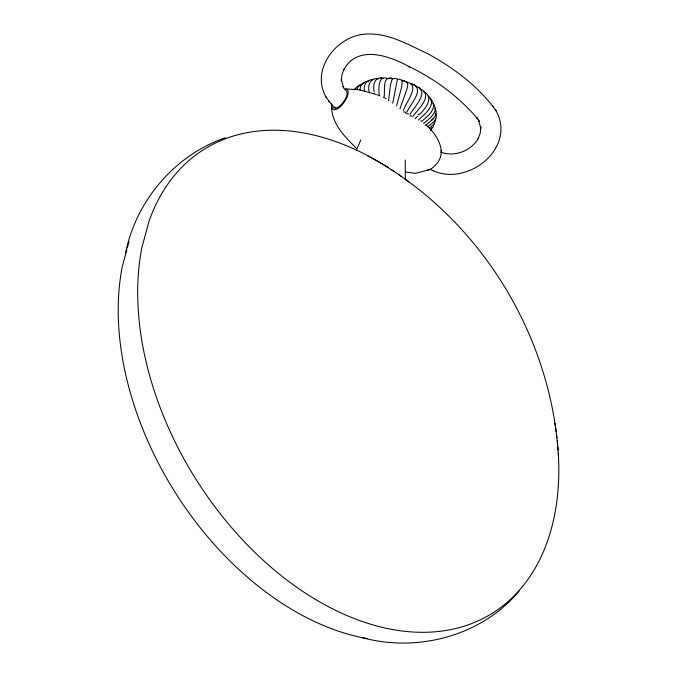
<?xml version="1.0" encoding="UTF-8"?>
<svg xmlns="http://www.w3.org/2000/svg" width="677" height="677" viewBox="0 0 677 677"><rect width="100%" height="100%" fill="white"/><g stroke="black" fill="none" stroke-linecap="round" stroke-linejoin="round"><path stroke-width="1.02" d="M384.113 96.828C385.272 91.167 381.743 74.682 392.745 78.803M426.375 125.194C437.054 134.579 448.242 152.579 435.582 164.934A13.1 5.704 -57.1 0 1 427.322 170.037M434.253 123.459L433.136 126.997L430.538 129.4M356.864 148.686C344.568 136.712 330.122 122.292 331.671 103.666M388.556 100.746L390.477 84.743L392.288 78.718L394.962 78.507L399.997 79.471L407.012 82.035L407.782 84.532L406.962 89.161L399.904 108.87M392.736 103.183L397.382 79.48M431.994 127.674L430.699 130.568M125.643 252.766C136.162 200.629 174.928 154.965 225.466 137.719M126.861 249.635L122.275 266.586A266.044 176.409 58.3 0 0 366.968 638.58M127.378 247.748L129.028 241.655M396.553 105.917L401.706 86.884L402.282 80.521M356.762 89.499L359.216 85.209L364.209 82.992M356.288 150.345L360.833 139.902M354.325 89.719L356.669 87.003L360.046 85.437M403.568 110.402C405.134 103.073 421.856 83.897 406.09 82.145M406.979 112.179C409.712 104.639 426.18 88.45 411.489 83.906M410.118 114.168C414.222 106.721 430.978 90.989 415.153 85.877M412.852 116.368C417.929 109.259 434.541 94.966 419.469 88.518M425.291 125.304C430.09 121.505 439.508 115.953 434.964 108.659M519.157 591.013C482.032 635.661 418.124 652.713 362.762 637.776M417.701 116.19L415.153 118.729M401.799 80.766L404.905 80.825M431.604 120.176L433.534 118.289M418.378 120.041C424.335 114.354 437.494 104.639 428.389 96.041M422.566 120.489C428.769 116.029 439.221 105.866 430.047 98.884M423.54 123.375C429.269 119.177 440.152 110.943 432.764 103.353M429.446 128.088L434.524 123.663L435.633 118.991M427.441 126.802C431.723 123.832 438.586 119.355 435.624 113.228M353.978 89.711L355.933 88.585M429.125 169.8L415.576 173.329L405.98 172.06M368.737 81.096C363.904 81.003 359.521 85.488 360.147 90.363M373.619 79.7C367.535 78.794 362.61 85.107 364.624 90.794M403.636 111.976L405.43 111.942L406.005 113.694M378.587 78.854C370.133 76.78 366.934 86.554 369.608 92.91M410.651 83.762L414.053 84.633M406.97 113.744L408.798 113.863M409.932 115.733L411.768 116.004M373.45 93.595L375.913 94.399M389.901 77.948L392.457 78.642M373.949 93.697L358.971 89.762L345.456 88.865L347.885 90.016C349.298 95.364 345.38 100.551 342.359 104.639A13.1 5.704 -57.1 0 1 334.108 109.742L332.703 109.217L331.451 106.069M440.769 152.207C454.639 157.267 471.7 150.861 478.647 137.786L478.165 138.709L480.289 132.937L480.763 127.014L480.865 128.368L478.478 120.125L479.223 121.285L476.896 117.696L477.623 118.822C458.794 96.659 434.998 78.93 408.764 66.473L409.703 66.913C389.715 55.946 357.659 44.03 343.51 70.12L343.992 69.206L341.868 74.978L341.394 80.893L341.293 79.547L343.688 87.782L342.943 86.631L345.262 90.21M432.485 170.426C467.799 187.19 517.186 147.628 495.725 110.182M383.546 78.532L380.576 78.134L382.683 78.354C374.254 75.985 372.638 86.191 374.271 91.979M379.865 95.795L376.767 94.704M383.427 97.268L383.918 97.471M429.853 169.182L433.373 170.841M384.671 97.894L386.169 98.749M367.493 155.718C476.498 213.83 550.926 332.179 558.398 455.198M423.514 91.632C434.964 97.26 425.021 109.496 418.936 114.895L418.149 114.405M422.109 121.53L420.857 120.675M388.378 78.735C377.851 74.081 378.485 89.025 379.315 95.085M346.015 90.676L346.836 91.429C347.97 95.922 344.618 100.247 342.097 103.683A11.475 5.001 -57.1 0 1 334.87 108.151L333.659 107.694L332.576 105.011M496.469 111.333C478.994 86.571 453.751 67.979 427.39 53.517C408.349 44.707 388.75 33.097 367.154 34.011C337.07 34.679 309.651 69.723 326.441 97.733M325.696 96.583L332.525 105.764M420.535 89.296L420.976 89.813L419.19 87.697M334.582 106.848L335.301 107.846M492.983 105.967L493.711 107.093M328.447 100.822L329.174 101.939M441.099 150.311L441.539 151.792M431.3 100.391L431.545 102.455M405.252 160.026L405.311 180.031M558.28 453.175A273.076 181.072 58.3 0 1 334.709 609.909A273.076 181.072 58.3 0 1 141.84 247.765L149.05 221.159A273.076 181.072 58.3 0 1 388.141 167.524M391.628 169.775A273.076 181.072 58.3 0 1 394.149 171.45M398.347 174.311A273.076 181.072 58.3 0 1 401.689 176.663M405.845 179.684A273.076 181.072 58.3 0 1 409.153 182.164M554.886 423.252A273.076 181.072 58.3 0 1 555.216 425.342M555.69 428.465A273.076 181.072 58.3 0 1 556.13 431.579M556.536 434.693A273.076 181.072 58.3 0 1 556.909 437.799M557.256 440.896A273.076 181.072 58.3 0 1 557.56 443.985M557.831 447.065A273.076 181.072 58.3 0 1 558.068 450.129M416.135 86.368L414.493 84.879L416.541 86.741L416.135 86.368"/></g></svg>
